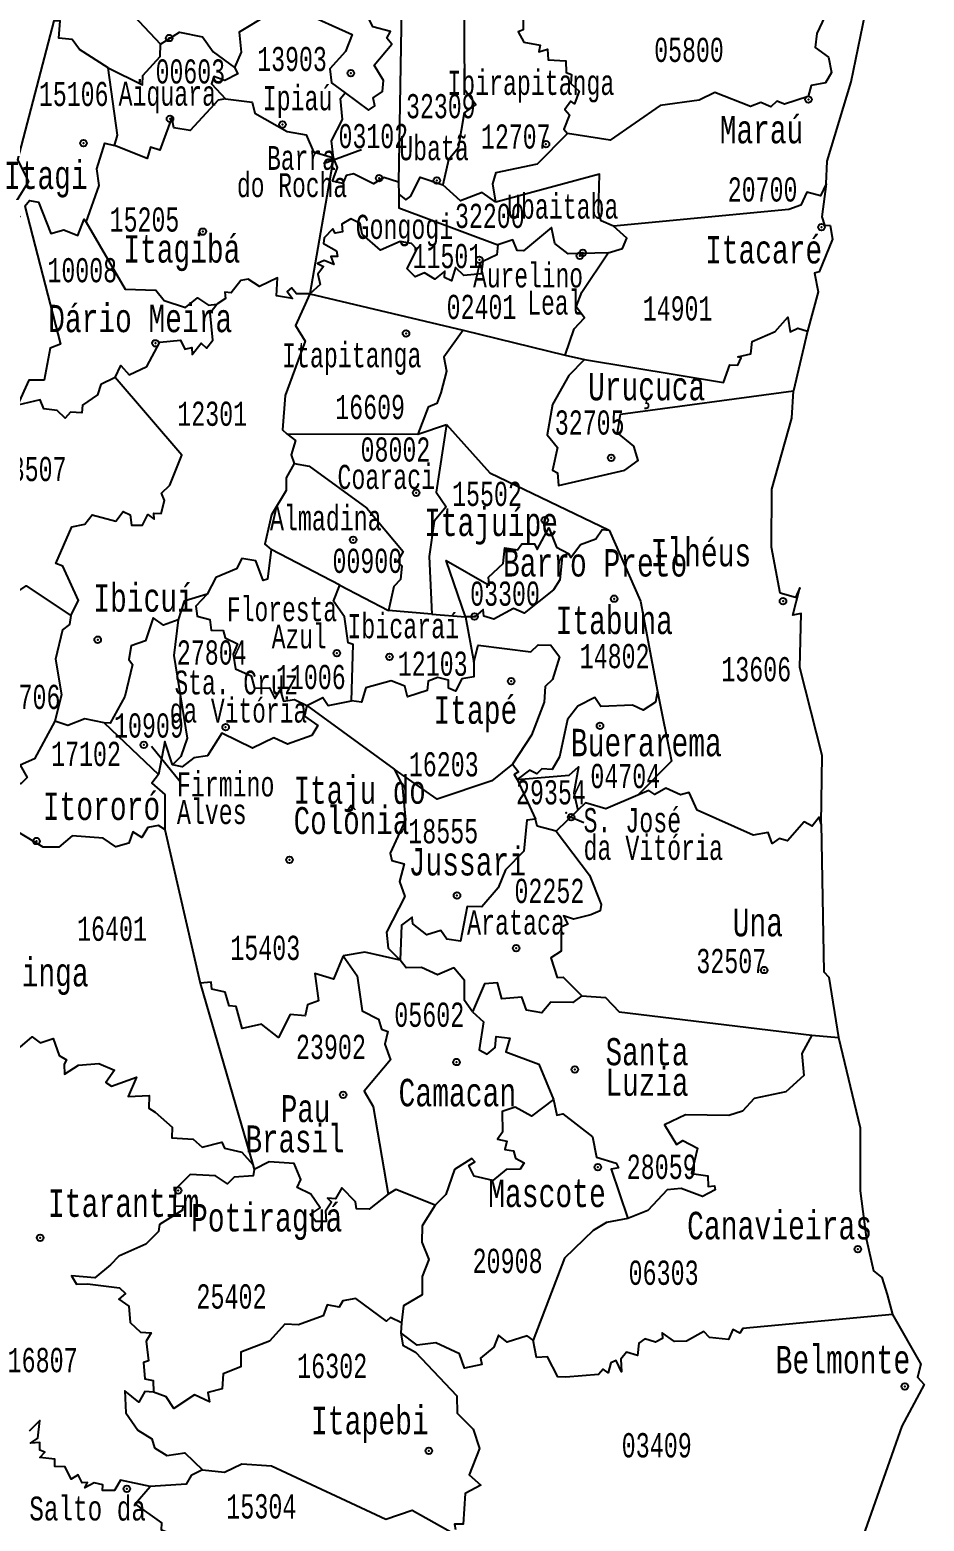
# Model space of a CAD drawing. Header units: millimetres. Extents: x 9851 to 10267, y 23387 to 23778.
# Drawn here: x 10189.96 to 10202.19, y 23564.32 to 23584.72 of the extents above; entities that cross this region are included whole.
import ezdxf
from ezdxf.enums import TextEntityAlignment as Align

# ---------------------------------------------------------------- set-up
doc = ezdxf.new("R2010")
doc.units = ezdxf.units.MM
doc.layers.add('3', color=7, linetype='Continuous')
doc.styles.add('MONOTXT', font='MONOTXT', dxfattribs={"height": 0.2})

# ---------------------------------------------------------------- blocks, each defined once
blk = doc.blocks.new('SEDE')
at = {"layer": '3', "color": 7, "linetype": 'Continuous'}
blk.add_circle((0, 0), 0.00451, dxfattribs=at)

msp = doc.modelspace()

# ---------------------------------------------------------------- linework, layer by layer
at = {"color": 7, "linetype": 'Continuous'}
for p, q in [((10194.491, 23583.077), (10193.973, 23582.885)), ((10194.111, 23582.966), (10193.787, 23581.105)), ((10194.998, 23582.633), (10195.005, 23582.468)), ((10193.787, 23581.105), (10195.884, 23580.611)), ((10195.884, 23580.611), (10197.278, 23580.27)), ((10200.592, 23580.594), (10200.4, 23579.782)), ((10197.278, 23580.27), (10197.545, 23580.207)), ((10195.263, 23579.187), (10195.654, 23579.319)), ((10193.474, 23579.194), (10195.263, 23579.187)), ((10194.198, 23577.121), (10193.259, 23577.612)), ((10194.198, 23577.121), (10194.864, 23576.778)), ((10195.453, 23576.726), (10194.864, 23576.778)), ((10195.453, 23576.726), (10195.915, 23576.689)), ((10195.915, 23576.689), (10196.03, 23576.068)), ((10193.746, 23575.477), (10194.939, 23574.607)), ((10190.975, 23575.238), (10191.717, 23574.535)), ((10192.012, 23574.432), (10191.619, 23574.916)), ((10196.621, 23574.467), (10196.875, 23573.925)), ((10197.452, 23574.045), (10197.157, 23573.758)), ((10197.534, 23573.872), (10197.321, 23573.965)), ((10191.802, 23573.78), (10192.285, 23571.68)), ((10192.285, 23571.68), (10193.005, 23569.201)), ((10200.652, 23570.969), (10201.016, 23570.935)), ((10193.005, 23569.201), (10193.025, 23569.131)), ((10195.042, 23567.037), (10195.029, 23566.898))]:
    msp.add_line(p, q, dxfattribs=at)
for points in [[(10193.2, 23584.915), (10191.589, 23586.598), (10191.051, 23586.021), (10190.854, 23585.938), (10190.761, 23585.726), (10190.631, 23585.704), (10191.743, 23584.523)], [(10200.848, 23582.61), (10200.86, 23582.919), (10201.192, 23584.008), (10201.476, 23585.404), (10201.471, 23585.728), (10201.39, 23585.945), (10201.239, 23586.077)], [(10194.27, 23583.857), (10194.587, 23583.617), (10194.676, 23583.678), (10194.652, 23583.788), (10194.782, 23583.872), (10194.792, 23584.026), (10194.665, 23584.232), (10194.908, 23584.521), (10194.84, 23584.603), (10194.889, 23584.696), (10194.649, 23584.758), (10194.462, 23585.154), (10194.645, 23585.089), (10194.65, 23585.222), (10194.789, 23585.344), (10194.794, 23585.99)], [(10195.189, 23585.853), (10195.051, 23585.553), (10194.998, 23582.633)], [(10195.889, 23585.992), (10195.901, 23583.905), (10196.055, 23583.697), (10195.899, 23583.58), (10195.814, 23583.1), (10195.685, 23582.941), (10195.605, 23582.597)], [(10200.897, 23585.838), (10200.79, 23585.64), (10200.78, 23585.44), (10200.905, 23585.054), (10200.719, 23584.669), (10200.7, 23584.476), (10200.882, 23584.344), (10200.92, 23584.133), (10200.84, 23583.991), (10200.645, 23583.956), (10200.602, 23583.806), (10200.277, 23583.702), (10200.173, 23583.74), (10200.093, 23583.663), (10199.957, 23583.721), (10199.812, 23583.669), (10199.327, 23583.862), (10199.112, 23583.756), (10198.577, 23583.68), (10197.892, 23583.209), (10197.311, 23583.301)], [(10193.705, 23585.608), (10193.624, 23585.347), (10193.678, 23584.965), (10194.364, 23584.654), (10194.275, 23584.419), (10194.062, 23584.183), (10194.083, 23583.993), (10194.27, 23583.857)], [(10196.938, 23585.193), (10196.847, 23584.901), (10196.705, 23584.916), (10196.706, 23584.715), (10196.635, 23584.689), (10196.715, 23584.548), (10196.936, 23584.506), (10196.92, 23584.417), (10197.036, 23584.454), (10197.048, 23584.307), (10197.29, 23584.293), (10197.291, 23584.132), (10197.367, 23584.106), (10197.356, 23583.981), (10197.468, 23583.876), (10197.405, 23583.705), (10197.357, 23583.74), (10197.273, 23583.626), (10197.339, 23583.553), (10197.262, 23583.357), (10197.311, 23583.301)], [(10191.027, 23584.197), (10190.635, 23584.449), (10190.538, 23584.587), (10190.355, 23584.605), (10190.37, 23584.841), (10190.283, 23584.84), (10189.788, 23582.937), (10189.937, 23582.642), (10189.77, 23582.37), (10189.763, 23582.208), (10189.824, 23582.154)], [(10193.2, 23584.915), (10192.818, 23584.687), (10192.846, 23584.412), (10192.754, 23584.203)], [(10191.743, 23584.523), (10192.002, 23584.684), (10192.32, 23584.621), (10192.465, 23584.415), (10192.754, 23584.203)], [(10191.027, 23584.197), (10191.496, 23583.966), (10191.503, 23584.091), (10191.741, 23584.354), (10191.743, 23584.523)], [(10191.113, 23583.134), (10191.156, 23583.278), (10191.027, 23584.197)], [(10192.754, 23584.203), (10192.8, 23584.114), (10192.625, 23584.024), (10192.475, 23584.079), (10192.44, 23583.979), (10192.633, 23583.774)], [(10194.111, 23582.966), (10194.085, 23583.197), (10194.232, 23583.493), (10194.208, 23583.78), (10194.27, 23583.857)], [(10192.633, 23583.774), (10192.532, 23583.753), (10192.152, 23583.34), (10191.925, 23583.375), (10191.9, 23583.517), (10191.735, 23583.071), (10191.607, 23583.111), (10191.563, 23582.956), (10191.113, 23583.134)], [(10192.633, 23583.774), (10192.997, 23583.726), (10193.035, 23583.578), (10193.475, 23583.328), (10193.737, 23583.279), (10193.836, 23583.048), (10194.111, 23582.966)], [(10196.33, 23582.36), (10196.289, 23582.61), (10196.337, 23582.768), (10196.9, 23582.885), (10197.311, 23583.301)], [(10190.729, 23582.089), (10190.905, 23582.586), (10190.871, 23582.816), (10190.984, 23583.168), (10191.113, 23583.134)], [(10194.998, 23582.633), (10194.798, 23582.696), (10194.655, 23582.609), (10194.385, 23582.748), (10194.285, 23582.727), (10194.237, 23582.614), (10194.095, 23582.647), (10194.167, 23582.834), (10194.111, 23582.966)], [(10195.005, 23582.468), (10195.098, 23582.393), (10195.168, 23582.443), (10195.296, 23582.7), (10195.605, 23582.597)], [(10196.33, 23582.36), (10196.144, 23582.492), (10195.845, 23582.38), (10195.605, 23582.597)], [(10197.94, 23582.033), (10197.772, 23582.103), (10197.733, 23582.225), (10197.749, 23582.741), (10196.33, 23582.36)], [(10200.848, 23582.61), (10200.769, 23582.448), (10200.585, 23582.498), (10200.501, 23582.321), (10200.339, 23582.262), (10197.94, 23582.033)], [(10200.848, 23582.61), (10200.787, 23582.16), (10200.826, 23582.047), (10200.901, 23582.04), (10200.936, 23581.853), (10200.751, 23581.406), (10200.688, 23581.388), (10200.737, 23581.133), (10200.592, 23580.594)], [(10189.89, 23582.306), (10189.954, 23582.382), (10190.077, 23582.36), (10190.243, 23581.933), (10190.424, 23581.984), (10190.614, 23581.906), (10190.7, 23582.129), (10190.729, 23582.089)], [(10195.005, 23582.468), (10195.002, 23582.284), (10196.358, 23581.776)], [(10189.89, 23582.306), (10190.377, 23580.42), (10190.234, 23580.362), (10190.155, 23579.924), (10189.945, 23579.925), (10189.79, 23579.585)], [(10190.729, 23582.089), (10191.263, 23581.17), (10191.679, 23581.156), (10191.793, 23581.017), (10192.088, 23580.921), (10192.248, 23581.05), (10192.399, 23580.954), (10192.516, 23580.966)], [(10196.358, 23581.776), (10196.342, 23581.641), (10196.153, 23581.551), (10196.13, 23581.379), (10195.892, 23581.356), (10195.777, 23581.469), (10195.722, 23581.285), (10195.627, 23581.329), (10195.632, 23581.416), (10195.496, 23581.306), (10195.353, 23581.392), (10195.226, 23581.339), (10195.116, 23581.447), (10195.249, 23581.719), (10195.175, 23581.793), (10195.022, 23581.824), (10194.752, 23581.702), (10194.502, 23581.923), (10194.475, 23582.068), (10194.345, 23582.132), (10194.225, 23582.059), (10194.232, 23581.953), (10194.131, 23581.937), (10194.099, 23581.997), (10193.982, 23581.871), (10193.975, 23581.797), (10194.151, 23581.695), (10194.163, 23581.617), (10194.073, 23581.619), (10194.115, 23581.508), (10193.982, 23581.563), (10193.893, 23581.521), (10193.972, 23581.48), (10193.895, 23581.374), (10193.93, 23581.236), (10193.787, 23581.105)], [(10197.869, 23581.669), (10197.318, 23581.653), (10197.137, 23581.794), (10197.093, 23582.014), (10196.711, 23581.694), (10196.624, 23581.698), (10196.564, 23581.846), (10196.358, 23581.776)], [(10197.869, 23581.669), (10198.064, 23581.725), (10198.124, 23581.867), (10197.94, 23582.033)], [(10197.278, 23580.27), (10197.403, 23580.628), (10197.544, 23580.778), (10197.431, 23580.931), (10197.507, 23581.13), (10197.869, 23581.669)], [(10193.787, 23581.105), (10193.602, 23581.107), (10193.536, 23581.191), (10193.475, 23581.139), (10193.551, 23581.041), (10193.332, 23581.08), (10193.346, 23581.324), (10193.1, 23581.208), (10192.944, 23581.308), (10192.845, 23581.29), (10192.709, 23581.122), (10192.623, 23581.131), (10192.632, 23581.044), (10192.516, 23580.966)], [(10191.122, 23579.964), (10191.203, 23580.126), (10191.317, 23579.999), (10191.557, 23580.113), (10191.737, 23580.448), (10192.018, 23580.473), (10192.075, 23580.351), (10192.173, 23580.372), (10192.177, 23580.277), (10192.3, 23580.432), (10192.375, 23580.365), (10192.462, 23580.475), (10192.424, 23580.846), (10192.516, 23580.966)], [(10193.787, 23581.105), (10193.59, 23580.674), (10193.724, 23580.46), (10193.451, 23579.715), (10193.411, 23579.247), (10193.474, 23579.194)], [(10197.545, 23580.207), (10199.442, 23579.893), (10199.533, 23580.135), (10199.638, 23580.133), (10199.687, 23580.233), (10199.642, 23580.246), (10199.818, 23580.285), (10199.836, 23580.453), (10200.152, 23580.593), (10200.325, 23580.787), (10200.355, 23580.585), (10200.462, 23580.639), (10200.592, 23580.594)], [(10195.884, 23580.611), (10195.617, 23580.239), (10195.655, 23580.051), (10195.577, 23579.752), (10195.525, 23579.606), (10195.406, 23579.556), (10195.263, 23579.187)], [(10197.545, 23580.207), (10197.331, 23579.988), (10197.107, 23579.595), (10197.032, 23579.178), (10197.176, 23579.004), (10197.107, 23578.696), (10197.176, 23578.657), (10197.189, 23578.486), (10198.093, 23578.694), (10198.277, 23578.828), (10198.216, 23579.024), (10197.996, 23579.207), (10198.035, 23579.459), (10200.4, 23579.782)], [(10191.122, 23579.964), (10190.927, 23579.867), (10190.884, 23579.727), (10190.677, 23579.583), (10190.669, 23579.479), (10190.513, 23579.49), (10190.442, 23579.406), (10190.33, 23579.511), (10190.148, 23579.532), (10190.099, 23579.657), (10189.79, 23579.585)], [(10190.519, 23576.707), (10190.621, 23576.915), (10190.407, 23577.383), (10190.311, 23577.417), (10190.532, 23577.921), (10190.708, 23577.955), (10190.808, 23578.084), (10191.133, 23578), (10191.235, 23578.13), (10191.328, 23578.085), (10191.347, 23577.942), (10191.496, 23577.942), (10191.573, 23578.091), (10191.658, 23578.027), (10191.653, 23578.107), (10191.753, 23578.105), (10191.801, 23578.282), (10191.758, 23578.38), (10191.87, 23578.489), (10192.037, 23578.902), (10191.122, 23579.964)], [(10200.778, 23573.858), (10200.792, 23574.793), (10200.487, 23575.999), (10200.508, 23576.736), (10200.391, 23576.714), (10200.489, 23577.085), (10200.429, 23576.952), (10200.22, 23577.015), (10200.099, 23577.644), (10200.107, 23578.437), (10200.378, 23579.405), (10200.4, 23579.782)], [(10195.654, 23579.319), (10195.514, 23578.394), (10195.653, 23578.192), (10195.487, 23577.999), (10195.42, 23577.517), (10195.453, 23576.726)], [(10195.654, 23579.319), (10196.249, 23578.661), (10197.882, 23577.875)], [(10193.474, 23579.194), (10193.592, 23579.102), (10193.532, 23578.903), (10193.571, 23578.786)], [(10193.571, 23578.786), (10193.462, 23578.589), (10193.462, 23578.418), (10193.263, 23578.085), (10193.173, 23577.685), (10193.259, 23577.612)], [(10193.571, 23578.786), (10193.778, 23578.752), (10194.567, 23578.176), (10195.064, 23577.584), (10194.986, 23577.448), (10195.046, 23577.385), (10195.025, 23577.199), (10194.937, 23577.104), (10194.864, 23576.778)], [(10188.553, 23578.055), (10188.603, 23577.815), (10188.684, 23577.75), (10188.672, 23577.426), (10188.772, 23577.311), (10189.632, 23576.928), (10189.905, 23577.112), (10190.519, 23576.707)], [(10195.915, 23576.689), (10195.65, 23577.461), (10196.238, 23577.124), (10196.228, 23577.231), (10196.431, 23577.42), (10196.452, 23577.632), (10196.627, 23577.607), (10196.684, 23577.687), (10196.858, 23577.688), (10196.897, 23577.611), (10197.056, 23577.905), (10197.158, 23577.644), (10197.323, 23577.554)], [(10197.323, 23577.554), (10197.356, 23577.501), (10197.49, 23577.677), (10197.699, 23577.755), (10197.783, 23577.882), (10197.882, 23577.875)], [(10197.882, 23577.875), (10198.308, 23576.905), (10198.541, 23575.67)], [(10193.259, 23577.612), (10193.209, 23577.204), (10193.149, 23577.187), (10193.05, 23577.456), (10192.858, 23577.486), (10192.783, 23577.348), (10192.501, 23577.226), (10192.383, 23576.998)], [(10197.323, 23577.554), (10197.237, 23577.51), (10197.204, 23577.197), (10197.119, 23577.058), (10196.72, 23576.738), (10196.57, 23576.803), (10196.302, 23576.659), (10196.165, 23576.698), (10196.156, 23576.788), (10196.041, 23576.688), (10195.915, 23576.689)], [(10194.357, 23575.543), (10194.379, 23576.312), (10194.312, 23576.333), (10194.26, 23576.689), (10194.111, 23576.903), (10194.198, 23577.121)], [(10192.383, 23576.998), (10192.069, 23576.906), (10191.986, 23576.648)], [(10192.383, 23576.998), (10192.229, 23576.837), (10192.244, 23576.7), (10192.421, 23576.653), (10192.439, 23576.507), (10192.601, 23576.504), (10192.63, 23576.404), (10192.797, 23576.321), (10192.738, 23576.178), (10192.769, 23575.98), (10192.985, 23575.881), (10193.03, 23575.713), (10193.237, 23575.719), (10193.307, 23575.572), (10193.379, 23575.693), (10193.424, 23575.538), (10193.577, 23575.56), (10193.746, 23575.477)], [(10190.519, 23576.707), (10190.501, 23576.587), (10190.403, 23576.512), (10190.308, 23576.11), (10190.392, 23575.621), (10190.3, 23575.264)], [(10191.986, 23576.648), (10191.784, 23576.575), (10191.642, 23576.677), (10191.537, 23576.36), (10191.345, 23576.293), (10191.312, 23576.105), (10191.362, 23576.037), (10191.254, 23575.602), (10191.054, 23575.236), (10190.975, 23575.238)], [(10191.986, 23576.648), (10191.926, 23576.162), (10192.11, 23575.029), (10192.022, 23574.778), (10191.907, 23574.666)], [(10196.03, 23576.068), (10196.091, 23576.303), (10196.808, 23576.213), (10196.91, 23576.305), (10197.081, 23576.301), (10197.201, 23576.141), (10197.104, 23575.831), (10197.005, 23575.736), (10196.993, 23575.523), (10196.818, 23575.073), (10196.56, 23574.677)], [(10196.03, 23576.068), (10196.028, 23575.868), (10195.865, 23575.843), (10195.779, 23575.674), (10195.685, 23575.716), (10195.683, 23575.824), (10195.538, 23575.859), (10195.407, 23575.809), (10195.392, 23575.683), (10195.121, 23575.598), (10195.084, 23575.742), (10194.9, 23575.815), (10194.551, 23575.719), (10194.493, 23575.522), (10194.357, 23575.543)], [(10198.541, 23575.67), (10198.515, 23575.525), (10198.347, 23575.415), (10198.201, 23575.484), (10197.766, 23575.462), (10197.685, 23575.586), (10197.45, 23575.467), (10197.31, 23575.285), (10197.2, 23574.777), (10197.099, 23574.603), (10196.958, 23574.613), (10196.893, 23574.545), (10196.789, 23574.591), (10196.621, 23574.467)], [(10198.541, 23575.67), (10198.735, 23574.715), (10198.273, 23574.25)], [(10193.746, 23575.477), (10193.714, 23575.33), (10193.897, 23575.202), (10193.812, 23575.068), (10193.481, 23574.948), (10193.293, 23575.035), (10193.002, 23574.892), (10192.584, 23575.098), (10192.387, 23574.789), (10192.201, 23574.762), (10192.04, 23574.639), (10191.907, 23574.666)], [(10193.746, 23575.477), (10193.964, 23575.586), (10194.035, 23575.477), (10194.357, 23575.543)], [(10190.3, 23575.264), (10190.02, 23574.746), (10189.824, 23574.66), (10189.92, 23574.494), (10189.835, 23574.406), (10189.539, 23574.504), (10189.405, 23574.776)], [(10190.975, 23575.238), (10190.71, 23575.294), (10190.476, 23575.203), (10190.3, 23575.264)], [(10191.907, 23574.666), (10191.805, 23574.985), (10191.717, 23574.535)], [(10196.56, 23574.677), (10196.275, 23574.448), (10195.528, 23574.195), (10194.939, 23574.607)], [(10196.56, 23574.677), (10196.639, 23574.571), (10196.583, 23574.533), (10196.621, 23574.467)], [(10196.621, 23574.467), (10197.334, 23574.525), (10197.46, 23574.637), (10197.399, 23574.281), (10197.452, 23574.045)], [(10191.717, 23574.535), (10191.627, 23574.413), (10191.803, 23574.261), (10191.802, 23573.78)], [(10194.939, 23574.607), (10195.048, 23574.393), (10195.094, 23573.913), (10194.885, 23573.458), (10194.91, 23573.356), (10195.077, 23573.312), (10195.014, 23573.069), (10195.086, 23572.866), (10194.833, 23572.376), (10194.856, 23572.161), (10195.022, 23571.994)], [(10198.273, 23574.25), (10197.834, 23574.065), (10197.559, 23574.147), (10197.452, 23574.045)], [(10200.778, 23573.858), (10200.752, 23573.951), (10200.657, 23573.826), (10200.549, 23573.888), (10200.319, 23573.625), (10200.207, 23573.657), (10200.111, 23573.591), (10200.054, 23573.739), (10199.85, 23573.705), (10199.083, 23574.048), (10198.974, 23574.287), (10198.855, 23574.255), (10198.656, 23574.346), (10198.507, 23574.259), (10198.424, 23574.316), (10198.273, 23574.25)], [(10191.802, 23573.78), (10191.716, 23573.836), (10191.57, 23573.809), (10191.488, 23573.674), (10191.367, 23573.748), (10191.309, 23573.594), (10191.131, 23573.544), (10190.959, 23573.663), (10190.534, 23573.696), (10190.354, 23573.54), (10190.137, 23573.54), (10189.806, 23573.74)], [(10196.875, 23573.925), (10196.755, 23573.907), (10196.715, 23573.487), (10196.461, 23573.23), (10196.363, 23572.985), (10196.14, 23572.723), (10195.94, 23572.73), (10195.845, 23572.256), (10195.66, 23572.283), (10195.58, 23572.399), (10195.385, 23572.342), (10195.194, 23572.491), (10195.186, 23572.585), (10195.039, 23572.472), (10195.022, 23571.994)], [(10197.157, 23573.758), (10196.895, 23573.829), (10196.875, 23573.925)], [(10200.778, 23573.858), (10200.815, 23571.837), (10200.884, 23571.76), (10201.016, 23570.935)], [(10197.157, 23573.758), (10197.613, 23573.156), (10197.769, 23572.755), (10197.756, 23572.669), (10197.628, 23572.614), (10197.393, 23572.554), (10197.256, 23572.601), (10197.314, 23572.488), (10197.226, 23572.447), (10197.225, 23572.118), (10197.081, 23572.025), (10197.167, 23571.757), (10197.25, 23571.761), (10197.505, 23571.505)], [(10194.241, 23572.054), (10194.11, 23571.735), (10193.856, 23571.811), (10193.905, 23571.439), (10193.755, 23571.382), (10193.723, 23571.234), (10193.519, 23571.254), (10193.357, 23570.936), (10193.125, 23571.12), (10192.862, 23571.061), (10192.781, 23571.363), (10192.682, 23571.372), (10192.63, 23571.558), (10192.447, 23571.599), (10192.435, 23571.695), (10192.285, 23571.68)], [(10195.022, 23571.994), (10194.54, 23572.102), (10194.241, 23572.054)], [(10194.241, 23572.054), (10194.436, 23571.779), (10194.504, 23571.3), (10194.727, 23571.187), (10194.768, 23571.049), (10194.851, 23571.02), (10194.811, 23570.848), (10194.891, 23570.633), (10194.529, 23570.202), (10194.654, 23569.992), (10194.859, 23568.793)], [(10196.011, 23571.287), (10195.9, 23571.443), (10195.901, 23571.716), (10195.754, 23571.89), (10195.532, 23571.796), (10195.312, 23571.895), (10195.102, 23571.889), (10195.022, 23571.994)], [(10197.505, 23571.505), (10197.385, 23571.418), (10197.084, 23571.42), (10196.959, 23571.275), (10196.752, 23571.309), (10196.686, 23571.49), (10196.414, 23571.466), (10196.354, 23571.687), (10196.174, 23571.671), (10196.011, 23571.287)], [(10197.505, 23571.505), (10197.83, 23571.483), (10198.018, 23571.289), (10200.652, 23570.969)], [(10196.011, 23571.287), (10196.16, 23571.152), (10196.102, 23570.77), (10196.213, 23570.708), (10196.321, 23570.8), (10196.333, 23570.949), (10196.524, 23570.926), (10196.469, 23570.739), (10196.919, 23570.574), (10197.12, 23570.088)], [(10189.823, 23570.807), (10189.988, 23570.946), (10190.099, 23570.866), (10190.277, 23570.922), (10190.356, 23570.689), (10190.458, 23570.631), (10190.427, 23570.574), (10190.429, 23570.438), (10190.622, 23570.557), (10190.899, 23570.58), (10191.113, 23570.492), (10190.996, 23570.322), (10191.072, 23570.272), (10191.415, 23570.397), (10191.302, 23570.132), (10191.59, 23570.146), (10191.584, 23569.97), (10191.672, 23569.916), (10191.902, 23569.71), (10191.9, 23569.565), (10192.19, 23569.548), (10192.312, 23569.439), (10192.583, 23569.508), (10192.621, 23569.426), (10192.858, 23569.371), (10193.005, 23569.201)], [(10200.652, 23570.969), (10200.514, 23570.719), (10200.544, 23570.417), (10200.296, 23570.196), (10199.864, 23570.101), (10199.706, 23569.929), (10199.516, 23569.872), (10198.925, 23569.878), (10198.637, 23569.744), (10198.803, 23569.476), (10198.887, 23569.53), (10199.088, 23569.425), (10199.005, 23569.076), (10199.23, 23569.047), (10199.235, 23568.901), (10199.321, 23568.911), (10199.328, 23568.852), (10199.156, 23568.764), (10198.863, 23568.873), (10198.675, 23568.854), (10198.41, 23568.571), (10198.136, 23568.462)], [(10201.016, 23570.935), (10201.315, 23569.703), (10201.312, 23568.839), (10201.398, 23568.169), (10201.497, 23567.745), (10201.608, 23567.656), (10201.684, 23567.421), (10201.755, 23567.147)], [(10197.12, 23570.088), (10196.817, 23569.86), (10196.594, 23569.986), (10196.418, 23569.923), (10196.421, 23569.642), (10196.355, 23569.549), (10196.48, 23569.52), (10196.455, 23569.406), (10196.572, 23569.388), (10196.598, 23569.287), (10196.718, 23569.222), (10196.662, 23569.137), (10196.47, 23569.131), (10196.289, 23568.98), (10196.035, 23569.042), (10195.959, 23569.186), (10196.044, 23569.239), (10196.002, 23569.281), (10195.767, 23569.132), (10195.648, 23568.791), (10195.499, 23568.646)], [(10197.12, 23570.088), (10197.163, 23569.876), (10197.245, 23569.894), (10197.652, 23569.58), (10197.708, 23569.301), (10197.975, 23569.218), (10198.006, 23569.153), (10197.906, 23569.136), (10198.136, 23568.462)], [(10193.025, 23569.131), (10193.012, 23569.045), (10192.75, 23569.025), (10192.661, 23568.934), (10192.495, 23569.047), (10192.152, 23569.063), (10191.951, 23568.864), (10191.934, 23568.63), (10192.051, 23568.635), (10192.045, 23568.578), (10191.732, 23568.382), (10191.717, 23568.283), (10191.544, 23568.113), (10191.176, 23567.949), (10191.061, 23567.83), (10190.847, 23567.652), (10190.525, 23567.677), (10190.593, 23567.563), (10190.746, 23567.57), (10191.181, 23567.516), (10191.267, 23567.437), (10191.172, 23567.36), (10191.309, 23567.261), (10191.329, 23567.039), (10191.471, 23566.908), (10191.618, 23566.897), (10191.547, 23566.783), (10191.578, 23566.516), (10191.511, 23566.493), (10191.531, 23566.27), (10191.643, 23566.246), (10191.65, 23566.085)], [(10194.859, 23568.793), (10194.599, 23568.59), (10194.423, 23568.596), (10194.411, 23568.692), (10194.224, 23568.881), (10194.138, 23568.73), (10194.03, 23568.741), (10194.084, 23568.687), (10194.001, 23568.561), (10194.01, 23568.421), (10193.87, 23568.42), (10193.793, 23568.518), (10193.927, 23568.607), (10193.801, 23568.794), (10193.613, 23568.884), (10193.663, 23568.997), (10193.574, 23569.214), (10193.231, 23569.236), (10193.025, 23569.131)], [(10195.499, 23568.646), (10194.964, 23568.86), (10194.859, 23568.793)], [(10195.499, 23568.646), (10195.323, 23568.36), (10195.317, 23568.14), (10195.413, 23567.901), (10195.321, 23567.668), (10195.325, 23567.417), (10195.068, 23567.268), (10195.042, 23567.037)], [(10198.136, 23568.462), (10197.844, 23568.408), (10197.662, 23568.299), (10197.269, 23567.918), (10196.843, 23566.799)], [(10195.042, 23567.037), (10194.889, 23567.11), (10194.835, 23567.057), (10194.414, 23567.369), (10194.239, 23567.338), (10194.187, 23567.249), (10194.023, 23567.281), (10193.97, 23567.133), (10193.633, 23567.006), (10193.443, 23567.018), (10193.235, 23566.786), (10192.844, 23566.634), (10192.845, 23566.433), (10192.602, 23566.34), (10192.589, 23566.135), (10192.392, 23566.084), (10192.413, 23565.957), (10192.21, 23566.052), (10191.928, 23565.862), (10191.822, 23566.022), (10191.65, 23566.085)], [(10201.755, 23567.147), (10199.707, 23566.956), (10199.669, 23566.892), (10199.573, 23566.945), (10199.514, 23566.809), (10199.254, 23566.837), (10199.177, 23566.915), (10198.938, 23566.783), (10198.772, 23566.781), (10198.607, 23566.9), (10198.609, 23566.822), (10198.513, 23566.77), (10198.37, 23566.818), (10198.286, 23566.759), (10198.267, 23566.587), (10198.116, 23566.632), (10198.04, 23566.538), (10198.048, 23566.364), (10197.975, 23566.522), (10197.901, 23566.489), (10197.869, 23566.35), (10197.799, 23566.4), (10197.734, 23566.329), (10197.288, 23566.294), (10197.177, 23566.296), (10197.038, 23566.572), (10196.887, 23566.563), (10196.843, 23566.799)], [(10201.755, 23567.147), (10202.145, 23566.47), (10202.097, 23566.293), (10202.189, 23566.192), (10201.882, 23565.621), (10201.267, 23563.876)], [(10196.843, 23566.799), (10196.759, 23566.857), (10196.485, 23566.769), (10196.367, 23566.865), (10196.304, 23566.702), (10196.12, 23566.551), (10196.137, 23566.464), (10195.9, 23566.414), (10195.834, 23566.61), (10195.512, 23566.76), (10195.256, 23566.73), (10195.029, 23566.898)], [(10195.029, 23566.898), (10195.06, 23566.728), (10195.231, 23566.632), (10195.795, 23566.037), (10195.801, 23565.802), (10196.021, 23565.582), (10196.107, 23565.315), (10195.967, 23564.956), (10196.127, 23564.817), (10195.91, 23564.703), (10195.885, 23564.283), (10195.763, 23564.281), (10195.777, 23564.208)], [(10191.65, 23566.085), (10191.528, 23566.096), (10191.449, 23565.952), (10191.256, 23566.105), (10191.27, 23565.804), (10191.433, 23565.566), (10191.625, 23565.45), (10191.662, 23565.327), (10191.831, 23565.219), (10192.079, 23565.259), (10192.317, 23565.027)], [(10191.604, 23564.797), (10191.198, 23564.883), (10191.116, 23564.744), (10190.95, 23564.741), (10190.956, 23564.821), (10190.835, 23564.847), (10190.711, 23564.779), (10190.746, 23564.85), (10190.671, 23564.848), (10190.619, 23564.957), (10190.521, 23564.898), (10190.441, 23565.064), (10190.3, 23565.07), (10190.298, 23565.173), (10190.094, 23565.195), (10190.164, 23565.265), (10190.093, 23565.293), (10190.094, 23565.399), (10189.967, 23565.388), (10190.067, 23565.458), (10190.095, 23565.698), (10189.947, 23565.556)], [(10192.317, 23565.027), (10192.165, 23564.949), (10192.096, 23564.827), (10191.604, 23564.797)], [(10192.317, 23565.027), (10192.619, 23564.994), (10192.856, 23565.108), (10193.26, 23565.078), (10194.828, 23564.351), (10195.186, 23564.473), (10195.788, 23564.136)], [(10191.589, 23561.959), (10191.555, 23562.16), (10191.39, 23562.339), (10191.629, 23562.694), (10191.922, 23562.85), (10191.926, 23563.159), (10191.786, 23563.381), (10191.95, 23563.36), (10192.187, 23563.659), (10192.09, 23563.841), (10191.983, 23563.877), (10191.921, 23564.135), (10191.759, 23564.202), (10191.761, 23564.301), (10191.399, 23564.56), (10191.604, 23564.797)]]:
    msp.add_lwpolyline(points, dxfattribs=at)
for p in [(10191.863, 23584.605), (10194.347, 23584.124), (10200.605, 23583.763), (10191.874, 23583.499), (10193.413, 23583.421), (10190.691, 23583.166), (10197.016, 23583.152), (10194.733, 23582.688), (10195.524, 23582.655), (10192.324, 23581.957), (10200.785, 23582.018), (10196.105, 23581.571), (10197.48, 23581.627), (10197.519, 23581.668), (10195.102, 23580.566), (10191.674, 23580.43), (10197.908, 23578.863), (10195.241, 23578.385), (10197.002, 23578.013), (10194.38, 23577.741), (10197.949, 23576.938), (10200.258, 23576.905), (10196.038, 23576.696), (10190.885, 23576.377), (10194.155, 23576.193), (10194.877, 23576.143), (10196.541, 23575.81), (10192.635, 23575.182), (10197.755, 23575.199), (10191.516, 23574.941), (10197.292, 23574.01), (10190.049, 23573.624), (10193.508, 23573.368), (10195.799, 23572.88), (10196.608, 23572.16), (10199.999, 23571.86), (10195.794, 23570.602), (10197.41, 23570.499), (10194.241, 23570.152), (10197.727, 23569.163), (10191.985, 23568.846), (10190.097, 23568.196), (10201.28, 23568.043), (10201.924, 23566.163), (10195.413, 23565.285), (10191.283, 23564.766)]:
    msp.add_point(p, dxfattribs=at)

# ---------------------------------------------------------------- block references
for p, xscale, yscale, zscale, rotation in [((10191.863, 23584.605), 10.00001995565623, 10.00001995565623, 10, 1.910939028760251), ((10194.347, 23584.124), 10, 10, 10, 1.94804872755216), ((10200.605, 23583.763), 9.999987802785103, 9.999987802785103, 10, 2.02974367953759), ((10191.874, 23583.499), 10, 10, 10, 1.924289633176237), ((10193.413, 23583.421), 9.999986210626734, 9.999986210626734, 10, 1.944848916890445), ((10190.691, 23583.166), 9.999984290278487, 9.999984290278487, 10, 1.912814522948365), ((10197.016, 23583.152), 10, 10, 10, 1.993700389732489), ((10194.733, 23582.688), 9.999999999999996, 9.999999999999996, 9.999999999999996, 1.970474582146263), ((10195.524, 23582.655), 10.00001698645556, 10.00001698645556, 10, 1.981149616032743), ((10192.324, 23581.957), 10, 10, 10, 1.948315377892192), ((10200.785, 23582.018), 10, 10, 10, 2.055369192925852), ((10196.105, 23581.571), 10, 10, 10, 2.001975608315021), ((10197.48, 23581.627), 10.00001343828887, 10.00001343828887, 10, 2.018792664618953), ((10197.519, 23581.668), 10.00001343828887, 10.00001343828887, 10, 2.018792664618953), ((10195.102, 23580.566), 10, 10, 10, 2.001442324600957), ((10191.674, 23580.43), 10.00001418682356, 10.00001418682356, 10, 1.957390552139532), ((10197.908, 23578.863), 9.999986064258742, 9.999986064258742, 10, 2.059378263508806), ((10195.241, 23578.385), 9.999986153597428, 9.999986153597428, 10, 2.029477041850619), ((10197.002, 23578.013), 10.00002256414156, 10.00002256414156, 10, 2.057768885094154), ((10194.38, 23577.741), 10, 10, 10, 2.025468036090964), ((10197.949, 23576.938), 10, 10, 10, 2.083670576068422), ((10200.258, 23576.905), 10.00001478595485, 10.00001478595485, 10, 2.115171474031457), ((10196.038, 23576.696), 10, 10, 10, 2.060711426223438), ((10190.885, 23576.377), 10, 10, 10, 1.992367172579574), ((10194.155, 23576.193), 9.999999999999998, 9.999999999999998, 9.999999999999998, 2.040418614168658), ((10194.877, 23576.143), 9.999980830354728, 9.999980830354728, 10, 2.051103055708672), ((10196.541, 23575.81), 10.00001065925578, 10.00001065925578, 10, 2.078061686896859), ((10192.635, 23575.182), 10, 10, 10, 2.030543592070742), ((10197.755, 23575.199), 9.999979073612456, 9.999979073612456, 10, 2.102363699080513), ((10191.516, 23574.941), 10, 10, 10, 2.017192830480351), ((10197.36, 23573.949), 9.999999999999998, 9.999999999999998, 9.999999999999998, 2.111705373302594), ((10190.049, 23573.624), 10, 10, 10, 2.009984180099071), ((10193.508, 23573.368), 10.0000111891066, 10.0000111891066, 10, 2.063377744954325), ((10195.799, 23572.88), 9.999977365442415, 9.999977365442415, 10, 2.102097073350601), ((10196.608, 23572.16), 10.00001301057023, 10.00001301057023, 10, 2.12211350855842), ((10199.999, 23571.86), 9.999982874845426, 9.999982874845426, 10, 2.174450502819009), ((10195.794, 23570.602), 9.999999999999998, 9.999999999999998, 9.999999999999998, 2.127989063773334), ((10197.41, 23570.499), 9.999981821754414, 9.999981821754414, 10, 2.153091085936973), ((10194.241, 23570.152), 9.99998045565246, 9.99998045565246, 10, 2.109839004965186), ((10197.727, 23569.163), 10.00002234198827, 10.00002234198827, 10, 2.173373931659451), ((10191.985, 23568.846), 10, 10, 10, 2.089546105168251), ((10190.097, 23568.196), 9.99998478814659, 9.99998478814659, 10, 2.066586936823684), ((10201.28, 23568.043), 9.999999999999998, 9.999999999999998, 9.999999999999998, 2.239328488267248), ((10201.924, 23566.163), 9.999988928192094, 9.999988928192094, 10, 2.271639368034436), ((10195.413, 23565.285), 9.999978808523572, 9.999978808523572, 10, 2.18085934199763), ((10191.283, 23564.766), 10, 10, 10, 2.119980534498109)]:
    msp.add_blockref('SEDE', p, dxfattribs=dict(at, xscale=xscale, yscale=yscale, zscale=zscale, rotation=rotation))

# ---------------------------------------------------------------- texts
at = {"color": 7, "linetype": 'Continuous', "style": 'MONOTXT'}
for s, height, rotation, width, p in [('05800', 0.3297, 0, 0.666757, (10198.972, 23584.443)), ('00603', 0.3297, 0, 0.666759, (10192.152, 23584.148)), ('15106', 0.3298, 0, 0.666765, (10190.557, 23583.84)), ('Aiquara', 0.3298, 0, 0.666754, (10191.837, 23583.809)), ('32309', 0.3298, 0, 0.666762, (10195.578, 23583.673)), ('03102', 0.3299, 360, 0.666765, (10194.655, 23583.264)), ('12707', 0.3296, 0, 0.666757, (10196.603, 23583.258)), ('20700', 0.33, 360, 0.666759, (10199.979, 23582.534)), ('15205', 0.33, 360, 0.666762, (10191.525, 23582.123)), ('32200', 0.33, 0, 0.666756, (10196.248, 23582.173)), ('11501', 0.33, 0, 0.666762, (10195.668, 23581.623)), ('10008', 0.3301, 360, 0.666762, (10190.674, 23581.43)), ('02401', 0.3301, 0, 0.666759, (10196.134, 23580.928)), ('14901', 0.3302, 360, 0.666762, (10198.816, 23580.907)), ('16609', 0.3304, 360, 0.666765, (10194.611, 23579.559)), ('32705', 0.3304, 360, 0.666754, (10197.614, 23579.347)), ('08002', 0.3305, 0, 0.666762, (10194.957, 23578.978)), ('15502', 0.3307, 360, 0.666756, (10196.209, 23578.371)), ('03300', 0.3308, 0, 0.666756, (10196.456, 23577.007)), ('14802', 0.3309, 360, 0.666756, (10197.955, 23576.153)), ('12103', 0.3309, 0, 0.666762, (10195.467, 23576.049)), ('13606', 0.3309, 360, 0.666759, (10199.892, 23575.974)), ('Sta. Cruz ', 0.3258, 359.9935, 0.666755, (10192.876, 23575.792)), ('22706', 0.331, 360, 0.666765, (10189.898, 23575.595)), ('da Vit%%243ria', 0.32577, 359.9935, 0.666755, (10192.81, 23575.42)), ('10909', 0.331, 0, 0.666759, (10191.586, 23575.204)), ('16203', 0.3311, 360, 0.666762, (10195.618, 23574.673)), ('04704', 0.3312, 0, 0.666759, (10198.101, 23574.513)), ('29354', 0.3312, 360, 0.666759, (10197.084, 23574.29)), ('18555', 0.3313, 360, 0.666762, (10195.611, 23573.758)), ('02252', 0.3314, 360, 0.666762, (10197.063, 23572.942)), ('16401', 0.3315, 0, 0.666756, (10191.081, 23572.425)), ('15403', 0.3315, 0, 0.666753, (10193.177, 23572.163)), ('32507', 0.3315, 360, 0.666762, (10199.551, 23571.983)), ('05602', 0.3317, 0, 0.666759, (10195.42, 23571.249)), ('23902', 0.3317, 360, 0.666762, (10194.075, 23570.808)), ('28059', 0.332, 0, 0.666764, (10198.599, 23569.169)), ('20908', 0.3322, 360, 0.666764, (10196.491, 23567.882)), ('25402', 0.3323, 360, 0.666764, (10192.715, 23567.396)), ('16302', 0.3324, 0, 0.666759, (10194.092, 23566.446)), ('03409', 0.3326, 360, 0.666761, (10198.531, 23565.361))]:
    msp.add_text(s, height=height, rotation=rotation, dxfattribs=dict(at, width=width)).set_placement(p, align=Align.MIDDLE)
for s, height, width, p in [('13903', 0.3297, 0.666757, (10193.543, 23584.318)), ('12301', 0.3304, 0.666756, (10192.451, 23579.467)), ('13507', 0.3305, 0.666762, (10189.982, 23578.711)), ('Coaraci', 0.3305, 0.666762, (10194.832, 23578.617)), ('00900', 0.3307, 0.666756, (10194.573, 23577.456)), ('27804', 0.3309, 0.666759, (10192.445, 23576.202)), ('11006', 0.331, 0.666759, (10193.8, 23575.867)), ('17102', 0.3311, 0.666756, (10190.725, 23574.815)), ('06303', 0.3322, 0.666761, (10198.625, 23567.721)), ('16807', 0.3324, 0.666759, (10190.132, 23566.526)), ('15304', 0.3328, 0.666756, (10193.123, 23564.526))]:
    msp.add_text(s, height=height, dxfattribs=dict(at, width=width)).set_placement(p, align=Align.MIDDLE)
for s, height, rotation, width, p in [('Ibirapitanga', 0.32993, 360, 0.666762, (10196.809, 23583.827)), ('Ipia%%250', 0.3298, 360, 0.666759, (10193.619, 23583.617)), ('Ubat%%227', 0.3299, 0, 0.666765, (10195.485, 23582.934)), ('Ubaitaba', 0.33, 0, 0.666756, (10197.245, 23582.135)), ('Almadina', 0.3307, 0, 0.666759, (10194.005, 23577.872)), ('Ibicara%%237', 0.33089, 360, 0.666753, (10195.064, 23576.397))]:
    msp.add_text(s, height=height, rotation=rotation, dxfattribs=dict(at, width=width)).set_placement(p, align=Align.CENTER)
at = {"color": 7, "linetype": 'Continuous', "style": 'MONOTXT', "width": 0.705881}
msp.add_text('Mara%%250', height=0.3739, dxfattribs=at).set_placement((10200.535, 23583.539), align=Align.TOP_RIGHT)
at = {"color": 7, "linetype": 'Continuous', "style": 'MONOTXT'}
for s, height, rotation, width, p in [('Barra ', 0.3262, 359.9918, 0.666755, (10194.331, 23583.128)), ('Itagi', 0.374, 0, 0.70588, (10190.747, 23582.914)), ('do Rocha', 0.3262, 359.9918, 0.666755, (10194.296, 23582.756)), ('Itacar%%233', 0.37413, 0, 0.705883, (10200.793, 23581.897)), ('Aurelino ', 0.3258, 359.994, 0.66676, (10197.711, 23581.52)), ('Leal', 0.3258, 359.994, 0.66676, (10197.513, 23581.148)), ('Itapitanga', 0.3303, 360, 0.666759, (10195.313, 23580.432)), ('Ilh%%233us', 0.375, 0, 0.705882, (10199.823, 23577.756)), ('Floresta ', 0.3261, 359.9948, 0.666755, (10194.347, 23576.956)), ('Azul', 0.3261, 359.9948, 0.666755, (10194.018, 23576.584)), ('Itap%%233', 0.3752, 0, 0.705878, (10196.624, 23575.603)), ('Pau ', 0.3684, 0.009, 0.705881, (10194.291, 23570.149)), ('Brasil', 0.3684, 0.009, 0.705881, (10194.259, 23569.735)), ('Mascote', 0.3764, 0, 0.70588, (10197.835, 23568.995)), ('Salto da ', 0.3263, 359.9954, 0.705878, (10191.744, 23564.659))]:
    msp.add_text(s, height=height, rotation=rotation, dxfattribs=dict(at, width=width)).set_placement(p, align=Align.TOP_RIGHT)
for s, height, width, p in [('Gongogi', 0.3302, 0.666765, (10195.08, 23582.188)), ('D%%225rio Meira', 0.37429, 0.705884, (10191.466, 23580.957))]:
    msp.add_text(s, height=height, dxfattribs=dict(at, width=width)).set_placement(p, align=Align.TOP_CENTER)
at = {"color": 7, "linetype": 'Continuous', "style": 'MONOTXT', "width": 0.705885}
msp.add_text('Itagib%%225', height=0.37414, dxfattribs=at).set_placement((10191.236, 23581.908), align=Align.TOP_LEFT)
at = {"color": 7, "linetype": 'Continuous', "style": 'MONOTXT'}
for s, height, width, p in [('Uru%%231uca', 0.37458, 0.705886, (10197.592, 23579.651)), ('Itarantim', 0.3764, 0.705881, (10190.206, 23568.484))]:
    msp.add_text(s, height=height, dxfattribs=dict(at, width=width)).set_placement(p)
for s, height, rotation, width, p in [('Itaju%%237pe', 0.37477, 360, 0.705881, (10197.181, 23577.795)), ('Canavieiras', 0.3765, 360, 0.705882, (10201.477, 23568.177)), ('Belmonte', 0.3768, 0, 0.705885, (10201.998, 23566.343)), ('Itapebi', 0.377, 360, 0.705878, (10195.414, 23565.511))]:
    msp.add_text(s, height=height, rotation=rotation, dxfattribs=dict(at, width=width)).set_placement(p, align=Align.RIGHT)
for s, height, rotation, width, p in [('Barro Preto', 0.37506, 360, 0.705881, (10196.428, 23577.241)), ('Ibicu%%237', 0.375, 0, 0.705885, (10190.825, 23576.76)), ('Itabuna', 0.3749, 0, 0.705877, (10197.148, 23576.454)), ('Buerarema', 0.3753, 360, 0.70588, (10197.357, 23574.783)), ('Itaju do ', 0.3697, 359.9955, 0.705884, (10193.565, 23574.134)), ('Itoror%%243', 0.37548, 360, 0.705883, (10190.134, 23573.912)), ('Col%%244nia', 0.36973, 359.9955, 0.705884, (10193.565, 23573.719)), ('Una', 0.3758, 0, 0.70588, (10199.569, 23572.321)), ('Itapetinga', 0.3759, 360, 0.705878, (10188.466, 23571.636))]:
    msp.add_text(s, height=height, rotation=rotation, dxfattribs=dict(at, width=width)).set_placement(p)
for s, height, rotation, width, p in [('Firmino ', 0.3302, 359.9845, 0.666762, (10191.969, 23574.564)), ('Alves', 0.3302, 359.9845, 0.666762, (10191.969, 23574.187)), ('S. Jos%%233 ', 0.33045, 359.9877, 0.666762, (10197.53, 23574.074)), ('da Vit%%243ria', 0.33045, 359.9877, 0.666762, (10197.53, 23573.697)), ('Potiragu%%225', 0.37641, 360, 0.705882, (10192.161, 23568.661))]:
    msp.add_text(s, height=height, rotation=rotation, dxfattribs=dict(at, width=width)).set_placement(p, align=Align.TOP_LEFT)
at = {"color": 7, "linetype": 'Continuous', "style": 'MONOTXT', "width": 0.705881}
msp.add_text('Jussari', height=0.3756, dxfattribs=at).set_placement((10195.941, 23573.153), align=Align.CENTER)
at = {"color": 7, "linetype": 'Continuous', "style": 'MONOTXT', "width": 0.666759}
msp.add_text('Arataca', height=0.3315, rotation=0, dxfattribs=at).set_placement((10197.276, 23572.511), align=Align.MIDDLE_RIGHT)
at = {"color": 7, "linetype": 'Continuous', "style": 'MONOTXT', "width": 0.705881}
for s, p in [('Santa ', (10197.831, 23570.743)), ('Luzia', (10197.831, 23570.326))]:
    msp.add_text(s, height=0.3712, rotation=359.9847, dxfattribs=at).set_placement(p, align=Align.MIDDLE_LEFT)
at = {"color": 7, "linetype": 'Continuous', "style": 'MONOTXT', "width": 0.705882}
msp.add_text('Camacan', height=0.3761, rotation=0, dxfattribs=at).set_placement((10195.804, 23570.372), align=Align.TOP_CENTER)

doc.saveas('drawing.dxf')
